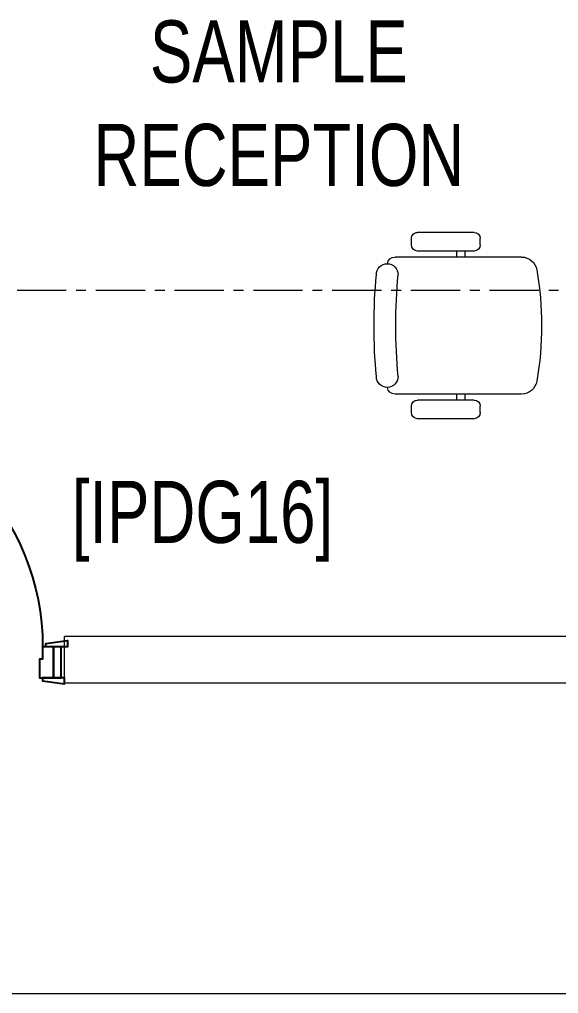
# Model space of a CAD drawing. Header units: millimetres. Extents: x 26027 to 581921, y 7230 to 233891.
# Drawn here: x 568849 to 570587, y 132880 to 136018 of the extents above; entities that cross this region are included whole.
import ezdxf

# ---------------------------------------------------------------- set-up
doc = ezdxf.new("R2010")
doc.units = ezdxf.units.MM
doc.header["$LTSCALE"] = 5
doc.linetypes.add('CENTER', pattern=[50.8, 31.75, -6.35, 6.35, -6.35])
for name, color, linetype, lineweight in [('72_EGR_BASE_TEXT', 7, 'Continuous', 5), ('Medical Equipment and Furniture', 163, 'Continuous', 0), ('NEW', 1, 'Continuous', 5), ('Walls', 32, 'Continuous', 5)]:
    doc.layers.add(name, color=color, linetype=linetype, lineweight=lineweight)
doc.layers.add('axes', color=9, linetype='Continuous')
doc.layers.add('GE-ARCHITECTURAL_ELEMENTS', color=8, linetype='Continuous')
doc.layers.add('Wooden Joinery', color=7, linetype='Continuous', lineweight=5, true_color=0xffdcd1)
doc.styles.add('X3G_ENTITY_2587EA', font='swisscl.ttf', dxfattribs={"height": 200})

# ---------------------------------------------------------------- blocks, each defined once
blk = doc.blocks.new('*X15')
at = {"color": 0}
for p, q in [((5, 3), (5, 3)), ((5, 3), (5, 3)), ((5, 3), (5, 3)), ((5, 3), (5, 3)), ((5, 3), (5, 3)), ((5, 3), (5, 3)), ((5, 3), (5, 3)), ((5, 3), (5, 3)), ((5, 3), (5, 3)), ((5, 3), (5, 3)), ((5, 3), (5, 3)), ((5, 3), (5, 3)), ((5, 3), (5, 3)), ((5, 3), (5, 3)), ((5, 3), (5, 3)), ((5, 3), (5, 3)), ((5, 3), (5, 3)), ((5, 3), (5, 3)), ((5, 3), (5, 3)), ((5, 3), (5, 3)), ((5, 3), (5, 3)), ((5, 3), (5, 3)), ((5, 3), (5, 3)), ((5, 3), (5, 3)), ((5, 3), (5, 3)), ((5, 3), (5, 3)), ((5, 3), (5, 3)), ((5, 3), (5, 3)), ((5, 3), (5, 3)), ((5, 3), (5, 3)), ((5, 3), (5, 3)), ((5, 3), (5, 3)), ((5, 3), (5, 3)), ((5, 3), (5, 3)), ((5, 3), (5, 3)), ((5, 3), (5, 3)), ((5, 3), (5, 3)), ((5, 3), (5, 3)), ((5, 3), (5, 3)), ((5, 3), (5, 3)), ((5, 3), (5, 3)), ((5, 3), (5, 3)), ((5, 3), (5, 3)), ((5, 3), (5, 3)), ((5, 3), (5, 3)), ((5, 3), (5, 3)), ((5, 3), (5, 3)), ((5, 3), (5, 3)), ((5, 3), (5, 3)), ((5, 3), (5, 3)), ((5, 3), (5, 3)), ((5, 3), (5, 3)), ((5, 3), (5, 3)), ((5, 3), (5, 3)), ((5, 3), (5, 3)), ((5, 3), (5, 3)), ((5, 3), (5, 3)), ((5, 3), (5, 3)), ((5, 3), (5, 3)), ((5, 3), (5, 3)), ((5, 3), (5, 3)), ((5, 3), (5, 3)), ((5, 3), (5, 3)), ((5, 3), (5, 3)), ((5, 3), (5, 3)), ((5, 3), (5, 3)), ((6, 3), (5, 3)), ((5, 3), (5, 3)), ((6, 3), (5, 3)), ((5, 3), (5, 3)), ((6, 3), (5, 3)), ((5, 3), (5, 3)), ((6, 3), (5, 3)), ((5, 3), (5, 3)), ((5, 3), (5, 3)), ((5, 3), (5, 3)), ((5, 3), (5, 3)), ((5, 3), (5, 3)), ((5, 3), (5, 3)), ((5, 3), (5, 3)), ((5, 3), (5, 3)), ((5, 3), (5, 3)), ((5, 3), (5, 3)), ((5, 3), (5, 3)), ((5, 3), (5, 3)), ((5, 3), (5, 3)), ((5, 3), (5, 3)), ((5, 3), (5, 3)), ((5, 3), (5, 3)), ((5, 3), (5, 3)), ((5, 3), (5, 3)), ((5, 3), (5, 3)), ((5, 3), (5, 3)), ((5, 3), (5, 3)), ((5, 3), (5, 3)), ((5, 3), (5, 3)), ((6, 3), (6, 3)), ((6, 3), (6, 3)), ((6, 3), (6, 3)), ((6, 3), (6, 3)), ((6, 3), (6, 3)), ((6, 3), (6, 3)), ((6, 3), (6, 3)), ((6, 3), (6, 3)), ((6, 3), (6, 3)), ((6, 3), (6, 3)), ((6, 3), (6, 3)), ((6, 3), (6, 3)), ((6, 3), (6, 3)), ((6, 3), (6, 3)), ((6, 3), (6, 3)), ((6, 3), (6, 3)), ((6, 3), (6, 3)), ((6, 3), (6, 3)), ((6, 3), (6, 3)), ((6, 3), (6, 3)), ((6, 3), (6, 3)), ((6, 3), (6, 3)), ((6, 3), (6, 3)), ((6, 3), (6, 3)), ((6, 3), (6, 3)), ((6, 3), (6, 3)), ((6, 3), (6, 3)), ((6, 3), (6, 3)), ((6, 3), (6, 3)), ((6, 3), (6, 3)), ((6, 3), (6, 3)), ((6, 3), (6, 3)), ((6, 3), (6, 3)), ((6, 3), (6, 3)), ((6, 3), (6, 3)), ((6, 3), (6, 3)), ((6, 3), (6, 3)), ((6, 3), (6, 3)), ((6, 3), (6, 3)), ((6, 3), (6, 3)), ((6, 3), (6, 3)), ((6, 3), (6, 3)), ((6, 3), (6, 3)), ((6, 3), (6, 3)), ((6, 3), (6, 3)), ((6, 3), (6, 3)), ((6, 3), (6, 3)), ((6, 3), (6, 3)), ((6, 3), (6, 3)), ((6, 3), (6, 3)), ((6, 3), (6, 3)), ((6, 3), (6, 3)), ((6, 3), (6, 3)), ((6, 3), (6, 3)), ((6, 3), (6, 3)), ((6, 3), (6, 3)), ((6, 3), (6, 3)), ((6, 3), (6, 3)), ((6, 3), (6, 3)), ((6, 3), (6, 3)), ((6, 3), (6, 3)), ((6, 3), (6, 3)), ((6, 3), (6, 3)), ((6, 3), (6, 3)), ((6, 3), (6, 3)), ((6, 3), (6, 3)), ((6, 3), (6, 3)), ((6, 3), (6, 3)), ((6, 3), (6, 3)), ((6, 3), (6, 3)), ((6, 3), (6, 3)), ((6, 3), (6, 3)), ((6, 3), (6, 3)), ((6, 3), (6, 3)), ((6, 3), (6, 3)), ((6, 3), (6, 3)), ((6, 3), (6, 3)), ((6, 3), (6, 3)), ((6, 3), (6, 3)), ((6, 3), (6, 3)), ((6, 3), (6, 3)), ((6, 3), (6, 3)), ((6, 3), (6, 3)), ((6, 3), (6, 3)), ((6, 3), (6, 3)), ((6, 3), (6, 3)), ((6, 3), (6, 3)), ((6, 3), (6, 3)), ((6, 3), (6, 3)), ((6, 3), (6, 3)), ((6, 3), (6, 3)), ((6, 3), (6, 3)), ((6, 3), (6, 3)), ((6, 3), (6, 3)), ((6, 3), (6, 3)), ((6, 3), (6, 3)), ((6, 3), (6, 3)), ((6, 3), (6, 3)), ((6, 3), (6, 3)), ((6, 3), (6, 3)), ((6, 3), (6, 3)), ((6, 3), (6, 3)), ((6, 3), (6, 3)), ((6, 3), (6, 3)), ((6, 3), (6, 3)), ((6, 3), (6, 3)), ((6, 3), (6, 3)), ((6, 3), (6, 3)), ((6, 3), (6, 3)), ((6, 3), (6, 3)), ((6, 3), (6, 3)), ((6, 3), (6, 3)), ((6, 3), (6, 3)), ((6, 3), (6, 3)), ((6, 3), (6, 3)), ((6, 3), (6, 3)), ((6, 3), (6, 3)), ((6, 3), (6, 3)), ((6, 3), (6, 3)), ((6, 3), (6, 3)), ((6, 3), (6, 3)), ((6, 3), (6, 3)), ((6, 3), (6, 3)), ((6, 3), (6, 3)), ((6, 3), (6, 3)), ((6, 3), (6, 3)), ((6, 3), (6, 3)), ((6, 3), (6, 3)), ((6, 3), (6, 3)), ((6, 3), (6, 3)), ((6, 3), (6, 3)), ((6, 3), (6, 3)), ((6, 3), (6, 3)), ((6, 3), (6, 3)), ((6, 3), (6, 3)), ((6, 3), (6, 3)), ((6, 3), (6, 3)), ((6, 3), (6, 3)), ((6, 3), (6, 3)), ((6, 3), (6, 3)), ((6, 3), (6, 3)), ((6, 3), (6, 3)), ((6, 3), (6, 3)), ((6, 3), (6, 3)), ((6, 3), (6, 3)), ((6, 3), (6, 3)), ((6, 3), (6, 3)), ((6, 3), (6, 3)), ((6, 3), (6, 3)), ((6, 3), (6, 3)), ((6, 3), (6, 3)), ((6, 3), (6, 3)), ((6, 3), (6, 3)), ((6, 3), (6, 3)), ((6, 3), (6, 3)), ((6, 3), (6, 3)), ((6, 3), (6, 3)), ((6, 3), (6, 3)), ((6, 3), (6, 3)), ((6, 3), (6, 3)), ((6, 3), (6, 3)), ((6, 3), (6, 3)), ((6, 3), (6, 3)), ((6, 3), (6, 3)), ((6, 3), (6, 3)), ((6, 3), (6, 3)), ((6, 3), (6, 3)), ((6, 3), (6, 3)), ((6, 3), (6, 3)), ((6, 3), (6, 3)), ((6, 3), (6, 3)), ((6, 3), (6, 3)), ((6, 3), (6, 3)), ((6, 3), (6, 3)), ((6, 3), (6, 3)), ((6, 3), (6, 3)), ((6, 3), (6, 3)), ((6, 3), (6, 3)), ((6, 3), (6, 3)), ((6, 3), (6, 3)), ((6, 3), (6, 3)), ((6, 3), (6, 3)), ((6, 3), (6, 3)), ((6, 3), (6, 3)), ((6, 3), (6, 3)), ((6, 3), (6, 3)), ((6, 3), (6, 3)), ((6, 3), (6, 3)), ((6, 3), (6, 3)), ((6, 3), (6, 3)), ((6, 3), (6, 3)), ((6, 3), (6, 3)), ((6, 3), (6, 3)), ((6, 3), (6, 3)), ((6, 3), (6, 3)), ((6, 3), (6, 3)), ((6, 3), (6, 3)), ((6, 3), (6, 3)), ((6, 3), (6, 3)), ((6, 3), (6, 3)), ((6, 3), (6, 3)), ((6, 3), (6, 3)), ((6, 3), (6, 3)), ((6, 3), (6, 3)), ((6, 3), (5, 3)), ((6, 3), (5, 3)), ((6, 3), (5, 3)), ((6, 3), (5, 3)), ((6, 3), (5, 3)), ((6, 3), (6, 3)), ((6, 3), (6, 3)), ((6, 3), (6, 3)), ((6, 3), (6, 3)), ((6, 3), (6, 3)), ((6, 3), (6, 3)), ((6, 3), (6, 3)), ((6, 3), (6, 3)), ((6, 3), (6, 3)), ((6, 3), (6, 3)), ((6, 3), (6, 3)), ((6, 3), (6, 3)), ((6, 3), (6, 3)), ((6, 3), (6, 3)), ((6, 3), (6, 3)), ((6, 3), (6, 3)), ((6, 3), (6, 3)), ((6, 3), (6, 3)), ((6, 3), (6, 3)), ((6, 3), (6, 3)), ((6, 3), (6, 3)), ((6, 3), (6, 3)), ((6, 3), (6, 3)), ((6, 3), (6, 3)), ((6, 3), (6, 3)), ((6, 3), (6, 3)), ((6, 3), (6, 3)), ((6, 3), (6, 3)), ((6, 3), (6, 3)), ((6, 3), (6, 3)), ((6, 3), (6, 3)), ((6, 3), (6, 3)), ((6, 3), (6, 3)), ((6, 3), (6, 3)), ((6, 3), (6, 3)), ((6, 3), (6, 3)), ((6, 3), (6, 3)), ((6, 3), (6, 3)), ((6, 3), (6, 3)), ((6, 3), (6, 3)), ((6, 3), (6, 3)), ((6, 3), (6, 3)), ((6, 3), (6, 3)), ((6, 3), (6, 3)), ((6, 3), (6, 3)), ((6, 3), (6, 3)), ((6, 3), (6, 3)), ((6, 3), (6, 3)), ((6, 3), (6, 3)), ((6, 3), (6, 3)), ((6, 3), (6, 3)), ((6, 3), (6, 3)), ((6, 3), (6, 3)), ((6, 3), (6, 3)), ((6, 3), (6, 3)), ((6, 3), (6, 3)), ((6, 3), (6, 3)), ((6, 3), (6, 3)), ((6, 3), (6, 3)), ((6, 3), (6, 3)), ((6, 3), (6, 3)), ((6, 3), (6, 3)), ((6, 3), (6, 3)), ((6, 3), (6, 3)), ((6, 3), (6, 3)), ((6, 3), (6, 3)), ((6, 3), (6, 3)), ((6, 3), (6, 3)), ((6, 3), (6, 3)), ((6, 3), (6, 3)), ((6, 3), (6, 3)), ((6, 3), (6, 3)), ((6, 3), (6, 3)), ((6, 3), (6, 3)), ((6, 3), (6, 3)), ((6, 3), (6, 3)), ((6, 3), (6, 3)), ((6, 3), (6, 3)), ((6, 3), (6, 3)), ((6, 3), (6, 3)), ((6, 3), (6, 3)), ((6, 3), (6, 3)), ((6, 3), (6, 3)), ((6, 3), (6, 3)), ((6, 3), (6, 3)), ((6, 3), (6, 3)), ((6, 3), (6, 3)), ((6, 3), (6, 3)), ((6, 3), (6, 3)), ((6, 3), (6, 3)), ((6, 3), (6, 3)), ((6, 3), (6, 3)), ((6, 3), (6, 3)), ((6, 3), (6, 3)), ((6, 3), (6, 3)), ((6, 3), (6, 3)), ((6, 3), (6, 3)), ((6, 3), (6, 3)), ((6, 3), (6, 3)), ((6, 3), (6, 3)), ((6, 3), (6, 3)), ((6, 3), (6, 3)), ((6, 3), (6, 3)), ((6, 3), (6, 3)), ((6, 3), (6, 3)), ((6, 3), (6, 3)), ((6, 3), (6, 3)), ((6, 3), (6, 3)), ((6, 3), (6, 3)), ((6, 3), (6, 3)), ((6, 3), (6, 3)), ((6, 3), (6, 3)), ((6, 3), (6, 3)), ((6, 3), (6, 3)), ((6, 3), (6, 3)), ((6, 3), (6, 3)), ((6, 3), (6, 3)), ((6, 3), (6, 3)), ((6, 3), (6, 3)), ((6, 3), (6, 3)), ((6, 3), (6, 3)), ((6, 3), (6, 3)), ((6, 3), (6, 3)), ((6, 3), (6, 3)), ((6, 3), (6, 3)), ((6, 3), (6, 3)), ((6, 3), (6, 3)), ((6, 3), (6, 3)), ((6, 3), (6, 3)), ((6, 3), (6, 3)), ((6, 3), (6, 3)), ((6, 3), (6, 3)), ((6, 3), (6, 3)), ((6, 3), (6, 3)), ((6, 3), (6, 3)), ((6, 3), (6, 3)), ((6, 3), (6, 3)), ((6, 3), (6, 3)), ((6, 3), (6, 3)), ((6, 3), (6, 3)), ((6, 3), (6, 3)), ((6, 3), (6, 3)), ((6, 3), (6, 3)), ((6, 3), (6, 3)), ((6, 3), (6, 3)), ((6, 3), (6, 3)), ((6, 3), (6, 3)), ((6, 3), (6, 3)), ((6, 3), (6, 3)), ((6, 3), (6, 3)), ((6, 3), (6, 3)), ((6, 3), (6, 3)), ((6, 3), (6, 3)), ((6, 3), (6, 3)), ((6, 3), (6, 3)), ((6, 3), (6, 3)), ((6, 3), (6, 3)), ((6, 3), (6, 3)), ((6, 3), (6, 3)), ((6, 3), (6, 3)), ((6, 3), (6, 3)), ((6, 3), (6, 3)), ((6, 3), (6, 3)), ((6, 3), (6, 3)), ((6, 3), (6, 3)), ((6, 3), (6, 3)), ((6, 3), (6, 3)), ((6, 3), (6, 3)), ((6, 3), (6, 3)), ((6, 3), (6, 3)), ((6, 3), (6, 3)), ((6, 3), (6, 3)), ((6, 3), (6, 3)), ((6, 3), (6, 3)), ((6, 3), (6, 3)), ((6, 3), (6, 3)), ((6, 3), (6, 3)), ((6, 3), (6, 3)), ((6, 3), (6, 3)), ((6, 3), (6, 3)), ((6, 3), (6, 3)), ((6, 3), (6, 3)), ((6, 3), (6, 3)), ((6, 3), (6, 3)), ((6, 3), (6, 3)), ((6, 3), (6, 3)), ((6, 3), (6, 3)), ((6, 3), (6, 3)), ((6, 3), (6, 3)), ((6, 3), (6, 3)), ((6, 3), (6, 3)), ((6, 3), (6, 3)), ((6, 3), (6, 3)), ((6, 3), (6, 3)), ((6, 3), (6, 3)), ((6, 3), (6, 3)), ((6, 3), (6, 3)), ((6, 3), (6, 3)), ((6, 3), (6, 3)), ((6, 3), (6, 3)), ((6, 3), (6, 3)), ((6, 3), (6, 3)), ((6, 3), (6, 3)), ((6, 3), (6, 3)), ((6, 3), (6, 3)), ((6, 3), (6, 3)), ((6, 3), (6, 3)), ((6, 3), (6, 3)), ((6, 3), (6, 3)), ((6, 3), (6, 3)), ((6, 3), (6, 3)), ((6, 3), (6, 3)), ((6, 3), (6, 3)), ((6, 3), (6, 3)), ((6, 3), (6, 3)), ((6, 3), (6, 3)), ((6, 3), (6, 3)), ((6, 3), (6, 3)), ((6, 3), (6, 3)), ((6, 3), (6, 3)), ((6, 3), (6, 3)), ((6, 3), (6, 3)), ((6, 3), (6, 3)), ((6, 3), (6, 3)), ((6, 3), (6, 3)), ((6, 3), (6, 3)), ((6, 3), (6, 3)), ((6, 3), (6, 3)), ((6, 3), (6, 3)), ((6, 3), (6, 3)), ((6, 3), (6, 3)), ((6, 3), (6, 3)), ((6, 3), (6, 3)), ((6, 3), (6, 3)), ((6, 3), (6, 3)), ((6, 3), (6, 3)), ((6, 3), (6, 3)), ((6, 3), (6, 3)), ((6, 3), (6, 3)), ((6, 3), (6, 3)), ((6, 3), (6, 3)), ((6, 3), (6, 3)), ((6, 3), (6, 3)), ((6, 3), (6, 3)), ((6, 3), (6, 3)), ((6, 3), (6, 3)), ((6, 3), (6, 3)), ((6, 3), (6, 3)), ((6, 3), (6, 3)), ((6, 3), (6, 3)), ((6, 3), (6, 3)), ((6, 3), (6, 3)), ((6, 3), (6, 3)), ((6, 3), (6, 3)), ((6, 3), (6, 3)), ((6, 3), (6, 3)), ((6, 3), (6, 3)), ((6, 3), (6, 3)), ((6, 3), (6, 3)), ((6, 3), (6, 3)), ((6, 3), (6, 3)), ((6, 3), (6, 3)), ((6, 3), (6, 3)), ((6, 3), (6, 3)), ((6, 3), (6, 3)), ((6, 3), (6, 3)), ((6, 3), (6, 3)), ((6, 3), (6, 3)), ((6, 3), (6, 3)), ((6, 3), (6, 3)), ((6, 3), (6, 3)), ((6, 3), (6, 3)), ((6, 3), (6, 3)), ((6, 3), (6, 3)), ((6, 3), (6, 3)), ((6, 3), (6, 3)), ((6, 3), (6, 3)), ((6, 3), (6, 3)), ((6, 3), (6, 3)), ((6, 3), (6, 3)), ((6, 3), (6, 3)), ((6, 3), (6, 3)), ((6, 3), (6, 3)), ((6, 3), (6, 3)), ((6, 3), (6, 3)), ((6, 3), (6, 3)), ((6, 3), (6, 3)), ((6, 3), (6, 3)), ((6, 3), (6, 3)), ((6, 3), (6, 3)), ((6, 3), (6, 3)), ((6, 3), (6, 3)), ((6, 3), (6, 3)), ((6, 3), (6, 3)), ((6, 3), (6, 3)), ((6, 3), (6, 3)), ((6, 3), (6, 3)), ((6, 3), (6, 3)), ((6, 3), (6, 3)), ((6, 3), (6, 3)), ((6, 3), (6, 3)), ((6, 3), (6, 3)), ((6, 3), (6, 3)), ((6, 3), (6, 3)), ((6, 3), (6, 3)), ((6, 3), (6, 3)), ((6, 3), (6, 3)), ((6, 3), (6, 3)), ((6, 3), (6, 3)), ((6, 3), (6, 3)), ((6, 3), (6, 3)), ((6, 3), (6, 3)), ((6, 3), (6, 3)), ((6, 3), (6, 3)), ((6, 3), (6, 3)), ((6, 3), (6, 3)), ((6, 3), (6, 3))]:
    blk.add_line(p, q, dxfattribs=at)
blk = doc.blocks.new('*X16')
at = {"color": 0}
for p, q in [((13, 1), (13, 1)), ((13, 1), (13, 1)), ((13, 1), (13, 1)), ((13, 1), (13, 1)), ((13, 1), (13, 1)), ((13, 1), (13, 1)), ((13, 1), (13, 1)), ((13, 1), (13, 1)), ((13, 1), (13, 1)), ((13, 1), (13, 1)), ((13, 1), (13, 1)), ((13, 1), (13, 1)), ((13, 1), (13, 1)), ((13, 1), (13, 1)), ((13, 1), (13, 1)), ((13, 1), (14, 1)), ((13, 1), (14, 1)), ((13, 1), (14, 1)), ((13, 1), (13, 1)), ((13, 1), (13, 1)), ((13, 1), (13, 1)), ((13, 1), (13, 1)), ((13, 1), (13, 1)), ((13, 1), (13, 1)), ((13, 1), (13, 1)), ((13, 1), (13, 1)), ((13, 1), (13, 1)), ((13, 1), (13, 1)), ((13, 1), (13, 1)), ((13, 1), (13, 1)), ((13, 1), (13, 1)), ((13, 1), (13, 1)), ((13, 1), (13, 1)), ((13, 1), (13, 1)), ((13, 1), (13, 1)), ((13, 1), (13, 1)), ((13, 1), (13, 1)), ((13, 1), (13, 1)), ((13, 1), (13, 1)), ((13, 1), (13, 1)), ((13, 1), (13, 1)), ((13, 1), (13, 1)), ((13, 1), (13, 1)), ((13, 1), (13, 1)), ((13, 1), (13, 1)), ((13, 1), (13, 1)), ((13, 1), (13, 1)), ((13, 1), (13, 1)), ((13, 1), (13, 1)), ((13, 1), (13, 1)), ((13, 1), (13, 1)), ((13, 1), (13, 1)), ((13, 1), (13, 1)), ((13, 1), (13, 1)), ((13, 1), (13, 1)), ((13, 1), (13, 1)), ((13, 1), (13, 1)), ((13, 1), (13, 1)), ((13, 1), (13, 1)), ((13, 1), (13, 1)), ((13, 1), (13, 1)), ((13, 1), (13, 1)), ((13, 1), (13, 1)), ((13, 1), (13, 1)), ((13, 1), (13, 1)), ((13, 1), (13, 1)), ((13, 1), (13, 1)), ((13, 1), (13, 1)), ((13, 1), (13, 1)), ((13, 1), (13, 1)), ((13, 1), (13, 1)), ((13, 1), (13, 1)), ((13, 1), (13, 1)), ((13, 1), (13, 1)), ((13, 1), (13, 1)), ((13, 1), (13, 1)), ((13, 1), (13, 1)), ((13, 1), (13, 1)), ((13, 1), (13, 1)), ((13, 1), (13, 1)), ((13, 1), (13, 1)), ((13, 1), (13, 1)), ((13, 1), (13, 1)), ((13, 1), (13, 1)), ((13, 1), (13, 1)), ((13, 1), (13, 1)), ((13, 1), (13, 1)), ((13, 1), (13, 1)), ((13, 1), (13, 1)), ((13, 1), (13, 1)), ((13, 1), (13, 1)), ((13, 1), (13, 1)), ((13, 1), (13, 1)), ((13, 1), (13, 1)), ((13, 1), (13, 1)), ((13, 1), (13, 1)), ((13, 1), (13, 1)), ((13, 1), (13, 1)), ((13, 1), (13, 1)), ((13, 1), (13, 1)), ((13, 1), (13, 1)), ((13, 1), (13, 1)), ((13, 1), (13, 1)), ((13, 1), (13, 1)), ((13, 1), (13, 1)), ((13, 1), (13, 1)), ((13, 1), (13, 1)), ((13, 1), (13, 1)), ((13, 1), (13, 1)), ((13, 1), (13, 1)), ((13, 1), (13, 1)), ((13, 1), (13, 1)), ((13, 1), (13, 1)), ((13, 1), (13, 1)), ((13, 1), (13, 1)), ((13, 1), (13, 1)), ((13, 1), (13, 1)), ((13, 1), (13, 1)), ((13, 1), (13, 1)), ((13, 1), (13, 1)), ((13, 1), (13, 1)), ((13, 1), (13, 1)), ((13, 1), (13, 1)), ((13, 1), (14, 1)), ((13, 0), (13, 0)), ((13, 0), (13, 0)), ((13, 0), (13, 0)), ((13, 0), (13, 0)), ((13, 0), (13, 0)), ((13, 0), (13, 0)), ((13, 0), (13, 0)), ((13, 0), (13, 0)), ((13, 0), (13, 0)), ((13, 0), (13, 0)), ((13, 0), (13, 0)), ((13, 0), (13, 0)), ((13, 0), (13, 0)), ((13, 0), (13, 0)), ((13, 0), (13, 0)), ((13, 0), (13, 0)), ((13, 0), (13, 0)), ((13, 0), (13, 0)), ((13, 0), (13, 0)), ((13, 0), (13, 0)), ((13, 0), (13, 0)), ((13, 0), (13, 0)), ((13, 0), (13, 0)), ((13, 0), (13, 0)), ((13, 0), (13, 0)), ((13, 0), (13, 0)), ((13, 0), (13, 0)), ((13, 0), (13, 0)), ((13, 0), (13, 0)), ((13, 0), (13, 0)), ((13, 0), (13, 0)), ((13, 0), (13, 0)), ((13, 0), (13, 0)), ((13, 0), (13, 0)), ((13, 0), (13, 0)), ((13, 0), (13, 0)), ((13, 0), (13, 0)), ((13, 0), (13, 0)), ((13, 0), (13, 0)), ((13, 0), (13, 0)), ((13, 0), (13, 0)), ((13, 0), (13, 0)), ((13, 0), (13, 0)), ((13, 0), (13, 0)), ((13, 0), (13, 0)), ((13, 0), (13, 0)), ((13, 0), (13, 0)), ((13, 0), (13, 0)), ((13, 0), (14, 0)), ((13, 0), (14, 0)), ((13, 0), (13, 0)), ((13, 0), (14, 0)), ((14, 1), (14, 1)), ((14, 1), (14, 1)), ((14, 1), (14, 1)), ((14, 1), (14, 1)), ((14, 1), (14, 1)), ((14, 1), (14, 1)), ((14, 1), (14, 1)), ((14, 1), (14, 1)), ((14, 1), (14, 1)), ((14, 1), (14, 1)), ((14, 1), (14, 1)), ((14, 1), (14, 1)), ((14, 1), (14, 1)), ((14, 1), (14, 1)), ((14, 1), (14, 1)), ((14, 1), (14, 1)), ((14, 1), (14, 1)), ((14, 1), (14, 1)), ((14, 1), (14, 1)), ((14, 1), (14, 1)), ((14, 1), (14, 1)), ((14, 1), (14, 1)), ((14, 1), (14, 1)), ((14, 1), (14, 1)), ((14, 1), (14, 1)), ((14, 1), (14, 1)), ((14, 1), (14, 1)), ((14, 1), (14, 1)), ((14, 1), (14, 1)), ((14, 1), (14, 1)), ((14, 1), (14, 1)), ((14, 1), (14, 1)), ((14, 1), (14, 1)), ((14, 1), (14, 1)), ((14, 1), (14, 1)), ((14, 1), (14, 1)), ((14, 1), (14, 1)), ((14, 1), (14, 1)), ((14, 1), (14, 1)), ((14, 1), (14, 1)), ((14, 1), (14, 1)), ((14, 1), (14, 1)), ((14, 1), (14, 1)), ((14, 1), (14, 1)), ((14, 1), (14, 1)), ((14, 1), (14, 1)), ((14, 1), (14, 1)), ((14, 1), (14, 1)), ((14, 1), (14, 1)), ((14, 1), (14, 1)), ((14, 1), (14, 1)), ((14, 1), (14, 1)), ((14, 1), (14, 1)), ((14, 1), (14, 1)), ((14, 1), (14, 1)), ((14, 1), (14, 1)), ((14, 1), (14, 1)), ((14, 1), (14, 1)), ((14, 1), (14, 1)), ((14, 1), (14, 1)), ((14, 1), (14, 1)), ((14, 1), (14, 1)), ((14, 1), (14, 1)), ((14, 1), (14, 1)), ((14, 1), (14, 1)), ((14, 1), (14, 1)), ((14, 1), (14, 1)), ((14, 1), (14, 1)), ((14, 1), (14, 1)), ((14, 1), (14, 1)), ((14, 1), (14, 1)), ((14, 1), (14, 1)), ((14, 1), (14, 1)), ((14, 1), (14, 1)), ((14, 1), (14, 1)), ((14, 1), (14, 1)), ((14, 1), (14, 1)), ((14, 1), (14, 1)), ((14, 1), (14, 1)), ((14, 1), (14, 1)), ((14, 1), (14, 1)), ((14, 1), (14, 1)), ((14, 1), (14, 1)), ((14, 1), (14, 1)), ((14, 1), (14, 1)), ((14, 1), (14, 1)), ((14, 1), (14, 1)), ((14, 1), (14, 1)), ((14, 1), (14, 1)), ((14, 1), (14, 1)), ((14, 1), (14, 1)), ((14, 1), (14, 1)), ((14, 1), (14, 1)), ((14, 1), (14, 1)), ((14, 0), (14, 0)), ((14, 0), (14, 0)), ((14, 0), (14, 0)), ((14, 0), (14, 0)), ((14, 0), (14, 0)), ((14, 0), (14, 0)), ((14, 0), (14, 0)), ((14, 0), (14, 0)), ((14, 0), (14, 0)), ((14, 0), (14, 0)), ((14, 0), (14, 0)), ((14, 0), (14, 0)), ((14, 0), (14, 0)), ((14, 0), (14, 0)), ((14, 0), (14, 0)), ((14, 0), (14, 0)), ((14, 0), (14, 0)), ((14, 0), (14, 0)), ((14, 0), (14, 0)), ((14, 0), (14, 0)), ((14, 0), (14, 0)), ((14, 0), (14, 0)), ((14, 0), (14, 0)), ((14, 0), (14, 0)), ((14, 0), (14, 0)), ((14, 0), (14, 0)), ((14, 0), (14, 0)), ((14, 0), (14, 0)), ((14, 0), (14, 0)), ((14, 0), (14, 0)), ((14, 0), (14, 0)), ((14, 0), (14, 0)), ((14, 0), (14, 0)), ((14, 0), (14, 0)), ((14, 0), (14, 0)), ((14, 0), (14, 0)), ((14, 0), (14, 0)), ((14, 0), (14, 0)), ((14, 0), (14, 0)), ((14, 0), (14, 0)), ((14, 0), (14, 0)), ((14, 0), (14, 0)), ((14, 0), (14, 0)), ((14, 0), (14, 0)), ((14, 0), (14, 0)), ((14, 0), (14, 0)), ((14, 0), (14, 0)), ((14, 0), (14, 0)), ((13, 0), (13, 0)), ((13, 0), (14, 0)), ((13, 0), (13, 0)), ((13, 0), (14, 0)), ((13, 0), (13, 0)), ((13, 0), (14, 0)), ((13, 0), (13, 0)), ((13, 0), (13, 0)), ((13, 0), (13, 0)), ((13, 0), (13, 0)), ((13, 0), (14, 0)), ((13, 0), (13, 0)), ((13, 0), (14, 0)), ((13, 0), (13, 0)), ((13, 0), (14, 0)), ((13, 0), (13, 0)), ((13, 0), (14, 0)), ((13, 0), (13, 0)), ((13, 0), (14, 0)), ((13, 0), (13, 0)), ((13, 0), (14, 0)), ((13, 0), (13, 0)), ((13, 0), (14, 0)), ((13, 0), (13, 0)), ((13, 0), (13, 0)), ((13, 0), (13, 0)), ((13, 0), (14, 0)), ((13, 0), (13, 0)), ((13, 0), (14, 0)), ((13, 0), (13, 0)), ((13, 0), (14, 0)), ((13, 0), (13, 0)), ((13, 0), (14, 0)), ((13, 0), (13, 0)), ((13, 0), (13, 0)), ((13, 0), (13, 0)), ((13, 0), (13, 0)), ((13, 0), (13, 0)), ((13, 0), (13, 0)), ((13, 0), (13, 0)), ((13, 0), (13, 0)), ((13, 0), (13, 0)), ((13, 0), (13, 0)), ((13, 0), (13, 0)), ((13, 0), (13, 0)), ((13, 0), (13, 0)), ((13, 0), (13, 0)), ((13, 0), (13, 0)), ((13, 0), (13, 0)), ((13, 0), (13, 0)), ((13, 0), (13, 0)), ((13, 0), (13, 0)), ((13, 0), (13, 0)), ((13, 0), (13, 0)), ((13, 0), (13, 0)), ((13, 0), (13, 0)), ((13, 0), (13, 0)), ((13, 0), (13, 0)), ((13, 0), (13, 0)), ((13, 0), (13, 0)), ((13, 0), (13, 0)), ((13, 0), (13, 0)), ((13, 0), (13, 0)), ((13, 0), (13, 0)), ((13, -1), (13, -1)), ((13, -1), (13, -1)), ((13, -1), (13, -1)), ((13, -1), (13, -1)), ((13, -1), (13, -1)), ((13, -1), (14, -1)), ((13, -1), (13, -1)), ((14, 0), (14, 0)), ((14, 0), (14, 0)), ((14, 0), (14, 0)), ((14, 0), (14, 0)), ((14, 0), (14, 0)), ((14, 0), (14, 0)), ((14, 0), (14, 0)), ((14, 0), (14, 0)), ((14, 0), (14, 0)), ((14, 0), (14, 0)), ((14, 0), (14, 0)), ((14, 0), (14, 0)), ((14, 0), (14, 0)), ((14, 0), (14, 0)), ((14, 0), (14, 0)), ((13, 0), (14, 0)), ((14, 0), (14, 0)), ((14, 0), (14, 0)), ((14, 0), (14, 0)), ((14, 0), (14, 0)), ((14, 0), (14, 0)), ((14, 0), (14, 0)), ((14, 0), (14, 0)), ((14, 0), (14, 0)), ((14, 0), (14, 0)), ((14, 0), (14, 0)), ((14, 0), (14, 0)), ((14, 0), (14, 0)), ((14, 0), (14, 0)), ((14, 0), (14, 0)), ((14, 0), (14, 0)), ((14, 0), (14, 0)), ((14, 0), (14, 0)), ((14, 0), (14, 0)), ((14, 0), (14, 0)), ((14, 0), (14, 0)), ((14, 0), (14, 0)), ((14, 0), (14, 0)), ((14, 0), (14, 0)), ((14, 0), (14, 0)), ((14, 0), (14, 0)), ((14, 0), (14, 0)), ((14, 0), (14, 0)), ((14, 0), (14, 0)), ((14, 0), (14, 0)), ((14, 0), (14, 0)), ((14, 0), (14, 0)), ((14, 0), (14, 0)), ((14, 0), (14, 0)), ((14, 0), (14, 0)), ((14, -1), (14, -1)), ((14, -1), (14, -1)), ((14, -1), (14, -1)), ((14, -1), (14, -1)), ((14, -1), (14, -1))]:
    blk.add_line(p, q, dxfattribs=at)
blk = doc.blocks.new('GF21018-P')
at = {"color": 0}
for p, q in [((-0.2207, 0.4756), (-0.2207, 0.0675)), ((0.2205, 0.4756), (0.2205, 0.0675)), ((-0.3002, 0.3226), (-0.3002, 0.14)), ((-0.2806, 0.3422), (-0.2598, 0.3422)), ((-0.2402, 0.3226), (-0.2402, 0.14)), ((0.24, 0.3226), (0.24, 0.14)), ((0.2596, 0.3422), (0.2804, 0.3422)), ((0.3, 0.3226), (0.3, 0.14)), ((-0.2402, 0.2937), (-0.2207, 0.2937)), ((0.2205, 0.2937), (0.24, 0.2937)), ((-0.2402, 0.2671), (-0.2207, 0.2671)), ((0.2205, 0.2671), (0.24, 0.2671)), ((-0.2806, 0.1204), (-0.2598, 0.1204)), ((0.2596, 0.1204), (0.2804, 0.1204))]:
    blk.add_line(p, q, dxfattribs=at)
for points in [[(0.24, 0.2937), (0.24, 0.2937), (0.24, 0.2937), (0.24, 0.2937), (0.24, 0.2937), (0.24, 0.2937), (0.24, 0.2937), (0.24, 0.2937), (0.24, 0.2937), (0.24, 0.2937), (0.24, 0.2937), (0.24, 0.2937), (0.24, 0.2937), (0.24, 0.2937), (0.24, 0.2937), (0.24, 0.2937), (0.24, 0.2937), (0.24, 0.2937), (0.24, 0.2937), (0.24, 0.2937), (0.24, 0.2937), (0.24, 0.2937), (0.24, 0.2937), (0.24, 0.2937), (0.24, 0.2937), (0.24, 0.2937), (0.24, 0.2937), (0.24, 0.2937), (0.24, 0.2937), (0.24, 0.2937), (0.24, 0.2937), (0.24, 0.2937), (0.24, 0.2937), (0.24, 0.2937), (0.24, 0.2937), (0.24, 0.2937), (0.24, 0.2937), (0.24, 0.2937), (0.24, 0.2937), (0.24, 0.2937), (0.24, 0.2937), (0.24, 0.2937), (0.24, 0.2937), (0.24, 0.2937), (0.24, 0.2937), (0.24, 0.2937), (0.24, 0.2937), (0.24, 0.2937), (0.24, 0.2937), (0.24, 0.2937), (0.24, 0.2937), (0.24, 0.2937), (0.24, 0.2937), (0.24, 0.2937), (0.24, 0.2937), (0.24, 0.2937), (0.24, 0.2937), (0.24, 0.2937), (0.24, 0.2937), (0.24, 0.2937), (0.24, 0.2937), (0.24, 0.2937), (0.24, 0.2937), (0.24, 0.2937), (0.24, 0.2937), (0.24, 0.2937), (0.24, 0.2937), (0.24, 0.2937), (0.24, 0.2937), (0.24, 0.2937), (0.24, 0.2937), (0.24, 0.2937), (0.24, 0.2937), (0.24, 0.2937), (0.24, 0.2937), (0.24, 0.2937), (0.24, 0.2937), (0.24, 0.2937), (0.24, 0.2937), (0.24, 0.2937), (0.24, 0.2937), (0.24, 0.2937), (0.24, 0.2937), (0.24, 0.2937), (0.24, 0.2937), (0.24, 0.2937), (0.24, 0.2937), (0.24, 0.2937), (0.24, 0.2937), (0.24, 0.2937), (0.24, 0.2937), (0.24, 0.2937), (0.24, 0.2937), (0.24, 0.2937), (0.24, 0.2937), (0.24, 0.2937), (0.24, 0.2937), (0.24, 0.2937), (0.24, 0.2937), (0.24, 0.2937), (0.24, 0.2937), (0.24, 0.2937), (0.24, 0.2937), (0.24, 0.2937), (0.24, 0.2937), (0.24, 0.2937), (0.24, 0.2937), (0.24, 0.2937), (0.24, 0.2937), (0.24, 0.2937), (0.24, 0.2937), (0.24, 0.2937), (0.24, 0.2937), (0.24, 0.2937), (0.24, 0.2937), (0.24, 0.2937), (0.24, 0.2937), (0.24, 0.2937), (0.24, 0.2937), (0.24, 0.2937), (0.24, 0.2937), (0.24, 0.2937), (0.24, 0.2937), (0.24, 0.2937), (0.24, 0.2937), (0.24, 0.2937), (0.24, 0.2937), (0.24, 0.2937), (0.24, 0.2937), (0.24, 0.2937), (0.24, 0.2937), (0.24, 0.2937), (0.24, 0.2937), (0.24, 0.2937), (0.24, 0.2937), (0.24, 0.2937), (0.24, 0.2937), (0.24, 0.2937), (0.24, 0.2937), (0.24, 0.2937), (0.24, 0.2937), (0.24, 0.2937), (0.24, 0.2937), (0.24, 0.2937), (0.24, 0.2937), (0.24, 0.2937), (0.24, 0.2937), (0.24, 0.2937), (0.24, 0.2937), (0.24, 0.2937), (0.24, 0.2937), (0.24, 0.2937), (0.24, 0.2937), (0.24, 0.2937), (0.24, 0.2937), (0.24, 0.2937), (0.24, 0.2937), (0.24, 0.2937), (0.24, 0.2937), (0.24, 0.2937), (0.24, 0.2937), (0.24, 0.2937), (0.24, 0.2937), (0.24, 0.2937), (0.24, 0.2937), (0.24, 0.2937), (0.24, 0.2937), (0.24, 0.2937), (0.24, 0.2937), (0.24, 0.2937), (0.24, 0.2937), (0.24, 0.2937), (0.24, 0.2937), (0.24, 0.2937), (0.24, 0.2937), (0.24, 0.2937), (0.24, 0.2937), (0.24, 0.2937), (0.24, 0.2937), (0.24, 0.2937), (0.24, 0.2937), (0.24, 0.2937), (0.24, 0.2937), (0.24, 0.2937), (0.24, 0.2937), (0.24, 0.2937), (0.24, 0.2937), (0.24, 0.2937), (0.24, 0.2937), (0.24, 0.2937), (0.24, 0.2937), (0.24, 0.2937), (0.24, 0.2937), (0.24, 0.2937), (0.24, 0.2937), (0.24, 0.2937), (0.24, 0.2937), (0.24, 0.2937), (0.24, 0.2937), (0.24, 0.2937), (0.24, 0.2937), (0.24, 0.2937), (0.24, 0.2937), (0.24, 0.2937), (0.24, 0.2937), (0.24, 0.2937), (0.24, 0.2937), (0.24, 0.2937), (0.24, 0.2937), (0.24, 0.2937), (0.24, 0.2937), (0.24, 0.2937), (0.24, 0.2937), (0.24, 0.2937), (0.24, 0.2937), (0.24, 0.2937), (0.24, 0.2937), (0.24, 0.2937), (0.24, 0.2937), (0.24, 0.2937), (0.24, 0.2937), (0.24, 0.2937), (0.24, 0.2937), (0.24, 0.2937), (0.24, 0.2937), (0.24, 0.2937), (0.24, 0.2937), (0.24, 0.2937), (0.24, 0.2937), (0.24, 0.2937), (0.24, 0.2937), (0.24, 0.2937), (0.24, 0.2937), (0.24, 0.2937), (0.24, 0.2937), (0.24, 0.2937), (0.24, 0.2937), (0.24, 0.2937), (0.24, 0.2937), (0.24, 0.2937), (0.24, 0.2937), (0.24, 0.2937), (0.24, 0.2937), (0.24, 0.2937), (0.24, 0.2937), (0.24, 0.2937), (0.24, 0.2937), (0.24, 0.2937), (0.24, 0.2937), (0.24, 0.2937), (0.24, 0.2937), (0.24, 0.2937), (0.24, 0.2937), (0.24, 0.2937), (0.24, 0.2937), (0.24, 0.2937), (0.24, 0.2937), (0.24, 0.2937), (0.24, 0.2937), (0.24, 0.2937), (0.24, 0.2937), (0.24, 0.2937), (0.24, 0.2937), (0.24, 0.2937), (0.24, 0.2937), (0.24, 0.2937), (0.24, 0.2937), (0.24, 0.2937), (0.24, 0.2937), (0.24, 0.2937), (0.24, 0.2937), (0.24, 0.2937), (0.24, 0.2937), (0.24, 0.2937), (0.24, 0.2937), (0.24, 0.2937), (0.24, 0.2937)], [(0.24, 0.2937), (0.24, 0.2937), (0.24, 0.2937), (0.24, 0.2937), (0.24, 0.2937), (0.24, 0.2937), (0.24, 0.2937), (0.24, 0.2937), (0.24, 0.2937), (0.24, 0.2937), (0.24, 0.2937), (0.24, 0.2937), (0.24, 0.2937), (0.24, 0.2937), (0.24, 0.2937), (0.24, 0.2937), (0.24, 0.2937), (0.24, 0.2937), (0.24, 0.2937), (0.24, 0.2937), (0.24, 0.2937), (0.24, 0.2937), (0.24, 0.2937), (0.24, 0.2937), (0.24, 0.2937), (0.24, 0.2937), (0.24, 0.2937), (0.24, 0.2937), (0.24, 0.2937), (0.24, 0.2937), (0.24, 0.2937), (0.24, 0.2937), (0.24, 0.2937), (0.24, 0.2937), (0.24, 0.2937), (0.24, 0.2937), (0.24, 0.2937), (0.24, 0.2937), (0.24, 0.2937), (0.24, 0.2937), (0.24, 0.2937), (0.24, 0.2937), (0.24, 0.2937), (0.24, 0.2937), (0.24, 0.2937), (0.24, 0.2937), (0.24, 0.2937), (0.24, 0.2937), (0.24, 0.2937), (0.24, 0.2937), (0.24, 0.2937), (0.24, 0.2937), (0.24, 0.2937), (0.24, 0.2937), (0.24, 0.2937), (0.24, 0.2937), (0.24, 0.2937), (0.24, 0.2937), (0.24, 0.2937), (0.24, 0.2937), (0.24, 0.2937), (0.24, 0.2937), (0.24, 0.2937), (0.24, 0.2937), (0.24, 0.2937), (0.24, 0.2937), (0.24, 0.2937), (0.24, 0.2937), (0.24, 0.2937), (0.24, 0.2937), (0.24, 0.2937), (0.24, 0.2937), (0.24, 0.2937), (0.24, 0.2937), (0.24, 0.2937), (0.24, 0.2937), (0.24, 0.2937), (0.24, 0.2937), (0.24, 0.2937), (0.24, 0.2937), (0.24, 0.2937), (0.24, 0.2937), (0.24, 0.2937), (0.24, 0.2937), (0.24, 0.2937), (0.24, 0.2937), (0.24, 0.2937), (0.24, 0.2937), (0.24, 0.2937), (0.24, 0.2937), (0.24, 0.2937), (0.24, 0.2937), (0.24, 0.2937), (0.24, 0.2937), (0.24, 0.2937), (0.24, 0.2937), (0.24, 0.2937), (0.24, 0.2937), (0.24, 0.2937), (0.24, 0.2937), (0.24, 0.2937), (0.24, 0.2937), (0.24, 0.2937), (0.24, 0.2937), (0.24, 0.2937), (0.24, 0.2937), (0.24, 0.2937), (0.24, 0.2937), (0.24, 0.2937), (0.24, 0.2937), (0.24, 0.2937), (0.24, 0.2937), (0.24, 0.2937), (0.24, 0.2937), (0.24, 0.2937), (0.24, 0.2937), (0.24, 0.2937), (0.24, 0.2937), (0.24, 0.2937), (0.24, 0.2937), (0.24, 0.2937), (0.24, 0.2937), (0.24, 0.2937), (0.24, 0.2937), (0.24, 0.2937), (0.24, 0.2937), (0.24, 0.2937), (0.24, 0.2937), (0.24, 0.2937), (0.24, 0.2937), (0.24, 0.2937), (0.24, 0.2937), (0.24, 0.2937), (0.24, 0.2937), (0.24, 0.2937), (0.24, 0.2937), (0.24, 0.2937), (0.24, 0.2937), (0.24, 0.2937), (0.24, 0.2937), (0.24, 0.2937), (0.24, 0.2937), (0.24, 0.2937), (0.24, 0.2937), (0.24, 0.2937), (0.24, 0.2937), (0.24, 0.2937), (0.24, 0.2937), (0.24, 0.2937), (0.24, 0.2937), (0.24, 0.2937), (0.24, 0.2937), (0.24, 0.2937), (0.24, 0.2937), (0.24, 0.2937), (0.24, 0.2937), (0.24, 0.2937), (0.24, 0.2937), (0.24, 0.2937), (0.24, 0.2937), (0.24, 0.2937), (0.24, 0.2937), (0.24, 0.2937), (0.24, 0.2937), (0.24, 0.2937), (0.24, 0.2937), (0.24, 0.2937), (0.24, 0.2937), (0.24, 0.2937), (0.24, 0.2937), (0.24, 0.2937), (0.24, 0.2937), (0.24, 0.2937), (0.24, 0.2937), (0.24, 0.2937), (0.24, 0.2937), (0.24, 0.2937), (0.24, 0.2937), (0.24, 0.2937), (0.24, 0.2937), (0.24, 0.2937), (0.24, 0.2937), (0.24, 0.2937), (0.24, 0.2937), (0.24, 0.2937), (0.24, 0.2937), (0.24, 0.2937), (0.24, 0.2937), (0.24, 0.2937), (0.24, 0.2937), (0.24, 0.2937), (0.24, 0.2937), (0.24, 0.2937), (0.24, 0.2937), (0.24, 0.2937), (0.24, 0.2937), (0.24, 0.2937), (0.24, 0.2937), (0.24, 0.2937), (0.24, 0.2937), (0.24, 0.2937), (0.24, 0.2937), (0.24, 0.2937), (0.24, 0.2937), (0.24, 0.2937), (0.24, 0.2937), (0.24, 0.2937), (0.24, 0.2937), (0.24, 0.2937), (0.24, 0.2937), (0.24, 0.2937), (0.24, 0.2937), (0.24, 0.2937), (0.24, 0.2937), (0.24, 0.2937), (0.24, 0.2937), (0.24, 0.2937), (0.24, 0.2937), (0.24, 0.2937)], [(0.24, 0.2937), (0.24, 0.2937), (0.24, 0.2937), (0.24, 0.2937), (0.24, 0.2937), (0.24, 0.2937), (0.24, 0.2937), (0.24, 0.2937), (0.24, 0.2937), (0.24, 0.2937), (0.24, 0.2937), (0.24, 0.2937), (0.24, 0.2937), (0.24, 0.2937), (0.24, 0.2937), (0.24, 0.2937), (0.24, 0.2937), (0.24, 0.2937), (0.24, 0.2937), (0.24, 0.2937), (0.24, 0.2937), (0.24, 0.2937), (0.24, 0.2937), (0.24, 0.2937), (0.24, 0.2937), (0.24, 0.2937), (0.24, 0.2937), (0.24, 0.2937), (0.24, 0.2937), (0.24, 0.2937), (0.24, 0.2937), (0.24, 0.2937), (0.24, 0.2937), (0.24, 0.2937), (0.24, 0.2937), (0.24, 0.2937), (0.24, 0.2937), (0.24, 0.2937), (0.24, 0.2937), (0.24, 0.2937), (0.24, 0.2937), (0.24, 0.2937), (0.24, 0.2937), (0.24, 0.2937), (0.24, 0.2937), (0.24, 0.2937), (0.24, 0.2937), (0.24, 0.2937), (0.24, 0.2937), (0.24, 0.2937), (0.24, 0.2937), (0.24, 0.2937), (0.24, 0.2937), (0.24, 0.2937), (0.24, 0.2937), (0.24, 0.2937), (0.24, 0.2937), (0.24, 0.2937), (0.24, 0.2937), (0.24, 0.2937), (0.24, 0.2937), (0.24, 0.2937), (0.24, 0.2937), (0.24, 0.2937), (0.24, 0.2937), (0.24, 0.2937), (0.24, 0.2937), (0.24, 0.2937), (0.24, 0.2937), (0.24, 0.2937), (0.24, 0.2937), (0.24, 0.2937), (0.24, 0.2937), (0.24, 0.2937), (0.24, 0.2937), (0.24, 0.2937), (0.24, 0.2937), (0.24, 0.2937), (0.24, 0.2937), (0.24, 0.2937), (0.24, 0.2937), (0.24, 0.2937), (0.24, 0.2937), (0.24, 0.2937), (0.24, 0.2937), (0.24, 0.2937), (0.24, 0.2937), (0.24, 0.2937), (0.24, 0.2937), (0.24, 0.2937), (0.24, 0.2937), (0.24, 0.2937), (0.24, 0.2937), (0.24, 0.2937), (0.24, 0.2937), (0.24, 0.2937), (0.24, 0.2937), (0.24, 0.2937), (0.24, 0.2937), (0.24, 0.2937), (0.24, 0.2937), (0.24, 0.2937), (0.24, 0.2937), (0.24, 0.2937), (0.24, 0.2937), (0.24, 0.2937), (0.24, 0.2937), (0.24, 0.2937), (0.24, 0.2937), (0.24, 0.2937), (0.24, 0.2937), (0.24, 0.2937), (0.24, 0.2937), (0.24, 0.2937), (0.24, 0.2937), (0.24, 0.2937), (0.24, 0.2937), (0.24, 0.2937), (0.24, 0.2937), (0.24, 0.2937), (0.24, 0.2937), (0.24, 0.2937), (0.24, 0.2937), (0.24, 0.2937), (0.24, 0.2937), (0.24, 0.2937), (0.24, 0.2937), (0.24, 0.2937), (0.24, 0.2937), (0.24, 0.2937), (0.24, 0.2937), (0.24, 0.2937), (0.24, 0.2937), (0.24, 0.2937), (0.24, 0.2937), (0.24, 0.2937), (0.24, 0.2937), (0.24, 0.2937), (0.24, 0.2937), (0.24, 0.2937), (0.24, 0.2937), (0.24, 0.2937), (0.24, 0.2937), (0.24, 0.2937), (0.24, 0.2937), (0.24, 0.2937), (0.24, 0.2937), (0.24, 0.2937), (0.24, 0.2937), (0.24, 0.2937), (0.24, 0.2937), (0.24, 0.2937), (0.24, 0.2937), (0.24, 0.2937), (0.24, 0.2937), (0.24, 0.2937), (0.24, 0.2937), (0.24, 0.2937), (0.24, 0.2937), (0.24, 0.2937), (0.24, 0.2937), (0.24, 0.2937), (0.24, 0.2937), (0.24, 0.2937), (0.24, 0.2937), (0.24, 0.2937), (0.24, 0.2937), (0.24, 0.2937), (0.24, 0.2937), (0.24, 0.2937), (0.24, 0.2937), (0.24, 0.2937), (0.24, 0.2937), (0.24, 0.2937), (0.24, 0.2937), (0.24, 0.2937), (0.24, 0.2937), (0.24, 0.2937), (0.24, 0.2937), (0.24, 0.2937), (0.24, 0.2937), (0.24, 0.2937), (0.24, 0.2937), (0.24, 0.2937), (0.24, 0.2937), (0.24, 0.2937), (0.24, 0.2937), (0.24, 0.2937), (0.24, 0.2937), (0.24, 0.2937), (0.24, 0.2937), (0.24, 0.2937), (0.24, 0.2937), (0.24, 0.2937), (0.24, 0.2937), (0.24, 0.2937), (0.24, 0.2937), (0.24, 0.2937), (0.24, 0.2937), (0.24, 0.2937), (0.24, 0.2937), (0.24, 0.2937), (0.24, 0.2937), (0.24, 0.2937), (0.24, 0.2937), (0.24, 0.2937), (0.24, 0.2937), (0.24, 0.2937), (0.24, 0.2937), (0.24, 0.2937), (0.24, 0.2937), (0.24, 0.2937), (0.24, 0.2937), (0.24, 0.2937)]]:
    blk.add_lwpolyline(points, close=True, dxfattribs=at)
for centre, radius, start, end in [((-0.0001, -0.5295), 1.0695, 80.3671, 99.6329), ((-0.1707, 0.4756), 0.05, 99.6329, 180), ((0.1705, 0.4756), 0.05, 0, 80.3671), ((-0.2806, 0.3226), 0.0196, 90, 180), ((-0.2598, 0.3226), 0.0196, 360, 90), ((0.2596, 0.3226), 0.0196, 90, 180), ((0.2804, 0.3226), 0.0196, 0, 90), ((-0.2806, 0.14), 0.0196, 180, 270), ((-0.2598, 0.14), 0.0196, 270, 360), ((0.2596, 0.14), 0.0196, 180, 270), ((0.2804, 0.14), 0.0196, 270, 0), ((-0.1957, 0.0675), 0.025, 180, 261.4721), ((-0.1643, 0.0425), 0.0351, 90, 270), ((0, 1.8467), 1.7767, 264.6946, 275.3053), ((0.1641, 0.0425), 0.0351, 270, 90), ((0.1955, 0.0675), 0.025, 278.5279, 360), ((0, 1.8314), 1.8314, 264.8532, 275.147)]:
    blk.add_arc(centre, radius, start, end, dxfattribs=at)
at = {"layer": 'NEW', "color": 0, "linetype": 'Continuous'}
for points in [[(0.24, 0.2937), (0.24, 0.2937), (0.24, 0.2937), (0.24, 0.2937), (0.24, 0.2937), (0.24, 0.2937), (0.24, 0.2937), (0.24, 0.2937)], [(0.24, 0.2937), (0.24, 0.2937), (0.24, 0.2937), (0.24, 0.2937), (0.24, 0.2937), (0.24, 0.2937), (0.24, 0.2937)], [(0.24, 0.2937), (0.24, 0.2937), (0.24, 0.2937), (0.24, 0.2937), (0.24, 0.2937), (0.24, 0.2937), (0.24, 0.2937), (0.24, 0.2937), (0.24, 0.2937)], [(0.24, 0.2937), (0.24, 0.2937), (0.24, 0.2937), (0.24, 0.2937), (0.24, 0.2937), (0.24, 0.2937), (0.24, 0.2937), (0.24, 0.2937), (0.24, 0.2937), (0.24, 0.2937)], [(0.24, 0.2937), (0.24, 0.2937), (0.24, 0.2937), (0.24, 0.2937), (0.24, 0.2937), (0.24, 0.2937), (0.24, 0.2937), (0.24, 0.2937), (0.24, 0.2937), (0.24, 0.2937), (0.24, 0.2937), (0.24, 0.2937), (0.24, 0.2937), (0.24, 0.2937), (0.24, 0.2937)], [(0.24, 0.2937), (0.24, 0.2937), (0.24, 0.2937), (0.24, 0.2937), (0.24, 0.2937), (0.24, 0.2937), (0.24, 0.2937), (0.24, 0.2937), (0.24, 0.2937), (0.24, 0.2937)], [(0.24, 0.2937), (0.24, 0.2937), (0.24, 0.2937), (0.24, 0.2937), (0.24, 0.2937), (0.24, 0.2937), (0.24, 0.2937), (0.24, 0.2937), (0.24, 0.2937), (0.24, 0.2937)], [(0.24, 0.2937), (0.24, 0.2937), (0.24, 0.2937), (0.24, 0.2937), (0.24, 0.2937), (0.24, 0.2937), (0.24, 0.2937), (0.24, 0.2937), (0.24, 0.2937), (0.24, 0.2937)], [(0.24, 0.2937), (0.24, 0.2937), (0.24, 0.2937), (0.24, 0.2937), (0.24, 0.2937), (0.24, 0.2937), (0.24, 0.2937), (0.24, 0.2937), (0.24, 0.2937), (0.24, 0.2937), (0.24, 0.2937), (0.24, 0.2937), (0.24, 0.2937), (0.24, 0.2937), (0.24, 0.2937), (0.24, 0.2937), (0.24, 0.2937), (0.24, 0.2937)], [(0.24, 0.2937), (0.24, 0.2937), (0.24, 0.2937), (0.24, 0.2937), (0.24, 0.2937), (0.24, 0.2937), (0.24, 0.2937), (0.24, 0.2937), (0.24, 0.2937), (0.24, 0.2937), (0.24, 0.2937), (0.24, 0.2937)], [(0.24, 0.2937), (0.24, 0.2937), (0.24, 0.2937), (0.24, 0.2937), (0.24, 0.2937), (0.24, 0.2937), (0.24, 0.2937)], [(0.24, 0.2937), (0.24, 0.2937), (0.24, 0.2937), (0.24, 0.2937), (0.24, 0.2937), (0.24, 0.2937), (0.24, 0.2937), (0.24, 0.2937), (0.24, 0.2937), (0.24, 0.2937), (0.24, 0.2937), (0.24, 0.2937), (0.24, 0.2937), (0.24, 0.2937), (0.24, 0.2937), (0.24, 0.2937), (0.24, 0.2937), (0.24, 0.2937), (0.24, 0.2937), (0.24, 0.2937), (0.24, 0.2937), (0.24, 0.2937), (0.24, 0.2937), (0.24, 0.2937), (0.24, 0.2937), (0.24, 0.2937), (0.24, 0.2937), (0.24, 0.2937), (0.24, 0.2937), (0.24, 0.2937), (0.24, 0.2937), (0.24, 0.2937), (0.24, 0.2937), (0.24, 0.2937), (0.24, 0.2937), (0.24, 0.2937), (0.24, 0.2937), (0.24, 0.2937), (0.24, 0.2937), (0.24, 0.2937), (0.24, 0.2937), (0.24, 0.2937), (0.24, 0.2937), (0.24, 0.2937), (0.24, 0.2937), (0.24, 0.2937), (0.24, 0.2937), (0.24, 0.2937), (0.24, 0.2937), (0.24, 0.2937), (0.24, 0.2937), (0.24, 0.2937), (0.24, 0.2937), (0.24, 0.2937), (0.24, 0.2937), (0.24, 0.2937), (0.24, 0.2937), (0.24, 0.2937), (0.24, 0.2937), (0.24, 0.2937), (0.24, 0.2937), (0.24, 0.2937), (0.24, 0.2937), (0.24, 0.2937), (0.24, 0.2937), (0.24, 0.2937), (0.24, 0.2937), (0.24, 0.2937), (0.24, 0.2937), (0.24, 0.2937), (0.24, 0.2937), (0.24, 0.2937), (0.24, 0.2937), (0.24, 0.2937), (0.24, 0.2937), (0.24, 0.2937), (0.24, 0.2937), (0.24, 0.2937), (0.24, 0.2937), (0.24, 0.2937), (0.24, 0.2937), (0.24, 0.2937), (0.24, 0.2937), (0.24, 0.2937), (0.24, 0.2937), (0.24, 0.2937), (0.24, 0.2937), (0.24, 0.2937), (0.24, 0.2937), (0.24, 0.2937), (0.24, 0.2937), (0.24, 0.2937), (0.24, 0.2937), (0.24, 0.2937), (0.24, 0.2937), (0.24, 0.2937), (0.24, 0.2937), (0.24, 0.2937), (0.24, 0.2937), (0.24, 0.2937), (0.24, 0.2937), (0.24, 0.2937), (0.24, 0.2937), (0.24, 0.2937), (0.24, 0.2937), (0.24, 0.2937), (0.24, 0.2937), (0.24, 0.2937), (0.24, 0.2937), (0.24, 0.2937), (0.24, 0.2937)], [(0.24, 0.2937), (0.24, 0.2937), (0.24, 0.2937), (0.24, 0.2937), (0.24, 0.2937), (0.24, 0.2937), (0.24, 0.2937), (0.24, 0.2937), (0.24, 0.2937), (0.24, 0.2937), (0.24, 0.2937), (0.24, 0.2937), (0.24, 0.2937), (0.24, 0.2937), (0.24, 0.2937), (0.24, 0.2937), (0.24, 0.2937)], [(0.24, 0.2937), (0.24, 0.2937), (0.24, 0.2937), (0.24, 0.2937), (0.24, 0.2937), (0.24, 0.2937), (0.24, 0.2937), (0.24, 0.2937), (0.24, 0.2937), (0.24, 0.2937), (0.24, 0.2937), (0.24, 0.2937), (0.24, 0.2937), (0.24, 0.2937), (0.24, 0.2937), (0.24, 0.2937), (0.24, 0.2937), (0.24, 0.2937), (0.24, 0.2937), (0.24, 0.2937), (0.24, 0.2937), (0.24, 0.2937), (0.24, 0.2937), (0.24, 0.2937), (0.24, 0.2937), (0.24, 0.2937), (0.24, 0.2937), (0.24, 0.2937), (0.24, 0.2937), (0.24, 0.2937), (0.24, 0.2937), (0.24, 0.2937), (0.24, 0.2937), (0.24, 0.2937), (0.24, 0.2937), (0.24, 0.2937), (0.24, 0.2937), (0.24, 0.2937), (0.24, 0.2937), (0.24, 0.2937), (0.24, 0.2937), (0.24, 0.2937), (0.24, 0.2937), (0.24, 0.2937), (0.24, 0.2937), (0.24, 0.2937), (0.24, 0.2937), (0.24, 0.2937), (0.24, 0.2937), (0.24, 0.2937), (0.24, 0.2937), (0.24, 0.2937), (0.24, 0.2937), (0.24, 0.2937), (0.24, 0.2937), (0.24, 0.2937), (0.24, 0.2937), (0.24, 0.2937), (0.24, 0.2937), (0.24, 0.2937), (0.24, 0.2937), (0.24, 0.2937), (0.24, 0.2937), (0.24, 0.2937), (0.24, 0.2937), (0.24, 0.2937), (0.24, 0.2937), (0.24, 0.2937), (0.24, 0.2937), (0.24, 0.2937), (0.24, 0.2937), (0.24, 0.2937), (0.24, 0.2937), (0.24, 0.2937), (0.24, 0.2937), (0.24, 0.2937), (0.24, 0.2937), (0.24, 0.2937), (0.24, 0.2937), (0.24, 0.2937), (0.24, 0.2937), (0.24, 0.2937), (0.24, 0.2937), (0.24, 0.2937), (0.24, 0.2937), (0.24, 0.2937), (0.24, 0.2937), (0.24, 0.2937), (0.24, 0.2937)], [(0.24, 0.2937), (0.24, 0.2937), (0.24, 0.2937), (0.24, 0.2937), (0.24, 0.2937), (0.24, 0.2937), (0.24, 0.2937), (0.24, 0.2937), (0.24, 0.2937), (0.24, 0.2937), (0.24, 0.2937), (0.24, 0.2937), (0.24, 0.2937), (0.24, 0.2937), (0.24, 0.2937), (0.24, 0.2937), (0.24, 0.2937), (0.24, 0.2937), (0.24, 0.2937), (0.24, 0.2937), (0.24, 0.2937), (0.24, 0.2937), (0.24, 0.2937), (0.24, 0.2937), (0.24, 0.2937), (0.24, 0.2937), (0.24, 0.2937), (0.24, 0.2937), (0.24, 0.2937), (0.24, 0.2937), (0.24, 0.2937), (0.24, 0.2937), (0.24, 0.2937), (0.24, 0.2937), (0.24, 0.2937), (0.24, 0.2937), (0.24, 0.2937), (0.24, 0.2937), (0.24, 0.2937), (0.24, 0.2937), (0.24, 0.2937), (0.24, 0.2937), (0.24, 0.2937), (0.24, 0.2937), (0.24, 0.2937), (0.24, 0.2937), (0.24, 0.2937), (0.24, 0.2937), (0.24, 0.2937), (0.24, 0.2937), (0.24, 0.2937), (0.24, 0.2937), (0.24, 0.2937), (0.24, 0.2937)]]:
    blk.add_lwpolyline(points, dxfattribs=at)
at = {"color": 0}
for name, xscale, yscale, zscale in [('*X15', 8.59375e-11, 8.59375e-11, 8.59375e-11), ('*X16', 5.5e-11, 5.5e-11, 5.5e-11)]:
    blk.add_blockref(name, (0.24, 0.2937), dxfattribs=dict(at, xscale=xscale, yscale=yscale, zscale=zscale))
blk = doc.blocks.new('A$C72370EFE')
at = {"layer": 'GE-ARCHITECTURAL_ELEMENTS'}
for p, q in [((-0.01, -0.03), (-0.01, -0.07)), ((0, -0.03), (-0.01, -0.03)), ((0.04, -0.03), (0.05, -0.03)), ((0.05, -0.03), (0.05, -0.07)), ((-0.01, -0.04), (-0.02, -0.04)), ((-0.01, -0.06), (-0.02, -0.06)), ((0.05, -0.04), (0.06, -0.04)), ((0.05, -0.06), (0.06, -0.06)), ((-0.05, -0.07), (-0.05, -0.16)), ((-0.03, -0.07), (-0.03, -0.16)), ((0, -0.07), (-0.01, -0.07)), ((0.04, -0.07), (0.05, -0.07)), ((0.07, -0.07), (0.07, -0.16)), ((0.09, -0.07), (0.09, -0.16)), ((-0.01, -0.17), (-0.02, -0.17)), ((-0.01, -0.17), (-0.01, -0.19)), ((0.05, -0.17), (0.06, -0.17)), ((0.05, -0.17), (0.05, -0.19)), ((-0.01, -0.19), (-0.02, -0.19)), ((0.05, -0.19), (0.06, -0.19))]:
    blk.add_line(p, q, dxfattribs=at)
for centre, radius, start, end in [((-0.02, -0.07), 0.03, 90, 180), ((-0.02, -0.07), 0.01, 90, 180), ((0.06, -0.07), 0.03, 0, 90), ((0.06, -0.07), 0.01, 0, 90), ((-0.02, -0.16), 0.03, 180, 270), ((-0.02, -0.16), 0.01, 180, 270), ((0.06, -0.16), 0.01, 270, 0), ((0.06, -0.16), 0.03, 270, 0)]:
    blk.add_arc(centre, radius, start, end, dxfattribs=at)
blk = doc.blocks.new('A$C41DF7AD3')
at = {"layer": 'GE-ARCHITECTURAL_ELEMENTS', "elevation": 0}
for points in [[(820, 780), (820, 1559), (860, 1559), (860, 780)], [(70, 780), (70, 790), (0, 800), (0, 780)], [(870, 780), (870, 790), (940, 800), (940, 780)], [(80, 680), (80, 670), (10, 660), (10, 680)], [(860, 680), (860, 670), (930, 660), (930, 680)]]:
    blk.add_lwpolyline(points, close=True, dxfattribs=at)
for points in [[(45, 780), (45, 680), (20, 680), (20, 780), (45, 780)], [(45, 780), (80, 780), (80, 740), (90, 740), (90, 680), (45, 680), (45, 780)], [(895, 780), (860, 780), (860, 740), (850, 740), (850, 680), (895, 680), (895, 780)], [(895, 780), (895, 680), (920, 680), (920, 780), (895, 780)]]:
    blk.add_lwpolyline(points, dxfattribs=at)
at = {"layer": 'GE-ARCHITECTURAL_ELEMENTS'}
blk.add_arc((860, 780, 0), 780, 92.9397, 180, dxfattribs=at)
at = {"layer": 'GE-ARCHITECTURAL_ELEMENTS', "xscale": 999.9999999998856, "yscale": 999.9999999998856, "zscale": 999.9999999998856}
blk.add_blockref('A$C72370EFE', (820, 1559, 0), dxfattribs=at)

msp = doc.modelspace()

# ---------------------------------------------------------------- linework, layer by layer
at = {"layer": 'axes', "linetype": 'CENTER', "lineweight": 0}
msp.add_line((580937.8, 135145.3, 2.4), (448568.3, 135145.3, 2.4), dxfattribs=at)
at = {"layer": 'Walls', "lineweight": 0}
for p, q in [((571353.8, 134030.3, 0), (568993.6, 134030.3, 0)), ((571518.5, 133880.3, 0), (568993.6, 133880.3, 0))]:
    msp.add_line(p, q, dxfattribs=at)
at = {"layer": 'Walls'}
for points in [[(568993.6, 133880.3, 0), (568993.6, 134030.3, 0)], [(566098.8, 132880.3, 0), (570632.1, 132880.3, 0)]]:
    msp.add_polyline3d(points, dxfattribs=at)

# ---------------------------------------------------------------- block references
at = {"layer": 'Medical Equipment and Furniture', "xscale": -1000, "yscale": 1000, "zscale": 1000, "rotation": 270}
msp.add_blockref('GF21018-P', (569992.4, 135032.4, 0), dxfattribs=at)
at = {"layer": 'Wooden Joinery', "xscale": -1}
msp.add_blockref('A$C41DF7AD3', (569003.6, 133217.5, 0), dxfattribs=at)

# ---------------------------------------------------------------- texts
at = {"layer": '72_EGR_BASE_TEXT', "char_height": 200, "attachment_point": 2, "style": 'X3G_ENTITY_2587EA'}
for s, insert in [('SAMPLE \\PRECEPTION', (569685.3, 136015.4)), ('[IPDG16]', (569438.8, 134531.9))]:
    msp.add_mtext(s, dxfattribs=dict(at, insert=insert))

doc.saveas('drawing.dxf')
